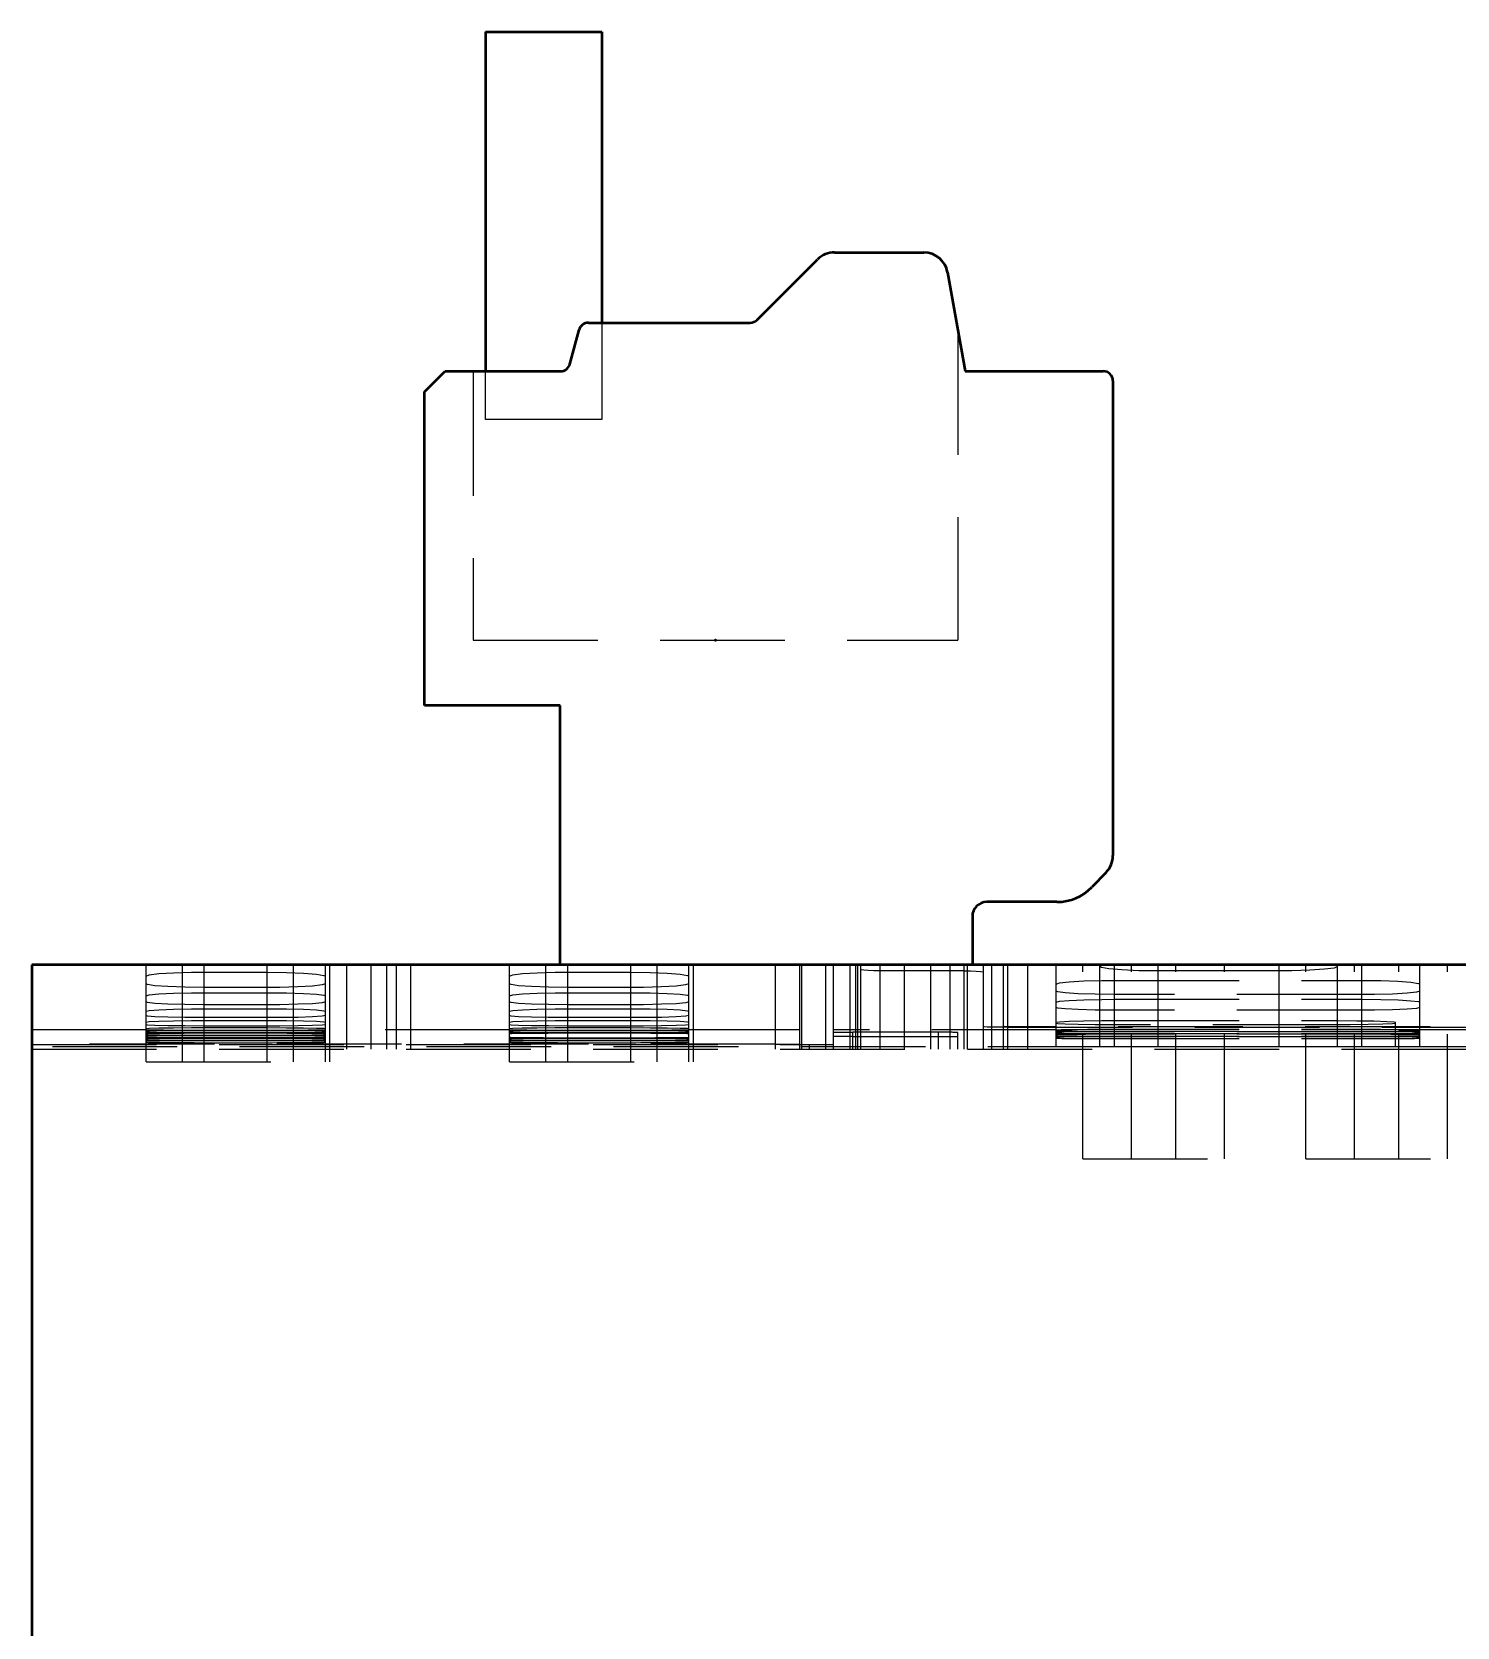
# Model space of a CAD drawing. Extents: x -891 to 6596, y -1 to 298.
# Drawn here: x -298.42 to -292.71, y 98.39 to 104.79 of the extents above; entities that cross this region are included whole.
import ezdxf

# ---------------------------------------------------------------- set-up
doc = ezdxf.new("R2010")
doc.units = 0
doc.header["$MEASUREMENT"] = 0
doc.linetypes.add('DASHED', pattern=[0.75, 0.5, -0.25])
for name, color, linetype, lineweight in [('2d ConnectionPoints', 7, 'Continuous', 50), ('AM_0', 7, 'Continuous', 50), ('AM_9', 6, 'DASHED', 25)]:
    doc.layers.add(name, color=color, linetype=linetype, lineweight=lineweight)

msp = doc.modelspace()

# ---------------------------------------------------------------- linework, layer by layer
at = {"layer": '2d ConnectionPoints'}
msp.add_point((-295.6836, 102.3481), dxfattribs=at)
msp.add_point((-295.6836, 102.3481), dxfattribs=at)
msp.add_point((-295.6836, 102.3481), dxfattribs=at)
msp.add_point((-295.6836, 102.3481), dxfattribs=at)
msp.add_point((-295.6836, 102.3481), dxfattribs=at)
msp.add_point((-295.6836, 102.3481), dxfattribs=at)
msp.add_point((-295.6836, 102.3481), dxfattribs=at)
msp.add_point((-295.6836, 102.3481), dxfattribs=at)
at = {"layer": 'AM_0'}
for p, q in [((-296.6052, 104.7869), (-296.1388, 104.7869)), ((-296.6052, 104.7869), (-296.6052, 103.4266)), ((-296.1388, 104.7869), (-296.1388, 103.6209)), ((-295.5167, 103.6323), (-295.2747, 103.8743)), ((-295.206, 103.9027), (-294.8483, 103.9027)), ((-294.7526, 103.8224), (-294.6828, 103.4266)), ((-296.1924, 103.6209), (-295.5442, 103.6209)), ((-296.2666, 103.4554), (-296.23, 103.5921)), ((-296.8496, 103.3442), (-296.7672, 103.4266)), ((-296.7672, 103.4266), (-296.3042, 103.4266)), ((-294.6828, 103.4266), (-294.1289, 103.4266)), ((-294.0901, 103.3877), (-294.0901, 101.4847)), ((-296.8496, 102.0857), (-296.8496, 103.3442)), ((-296.3054, 102.0857), (-296.8496, 102.0857)), ((-296.3054, 101.0461), (-296.3054, 102.0857)), ((-294.1174, 101.4171), (-294.1746, 101.3579)), ((-294.6536, 101.2404), (-294.6536, 101.0461)), ((-294.3143, 101.2987), (-294.5953, 101.2987)), ((-298.4236, 101.0461), (-298.4236, 65.1728)), ((-288.7071, 101.0461), (-298.4236, 101.0461))]:
    msp.add_line(p, q, dxfattribs=at)
for centre, radius, start, end in [((-295.206, 103.8055), 0.0972, 90, 134.99884), ((-294.8483, 103.8055), 0.0972, 10, 90), ((-296.1924, 103.5821), 0.0389, 90, 164.99088), ((-295.5442, 103.6598), 0.0389, 270, 314.99884), ((-296.3042, 103.4655), 0.0389, 270, 344.99088), ((-294.1289, 103.3877), 0.0389, 0, 90), ((-294.1872, 101.4847), 0.0972, 315.95691, 0), ((-294.3143, 101.493), 0.1943, 270, 315.95691), ((-294.5953, 101.2404), 0.0583, 90, 180)]:
    msp.add_arc(centre, radius, start, end, dxfattribs=at)
at = {"layer": 'AM_9'}
for p, q in [((-296.1388, 103.6209), (-296.1388, 103.2323)), ((-294.7119, 103.5919), (-294.7119, 102.3481)), ((-296.6552, 103.4266), (-296.6552, 102.3481)), ((-296.6052, 103.2323), (-296.6052, 103.4266)), ((-296.1388, 103.2323), (-296.6052, 103.2323)), ((-296.6552, 102.3481), (-294.7119, 102.3481)), ((-297.9662, 100.6574), (-297.9662, 101.0461)), ((-297.8204, 100.6574), (-297.8204, 101.0461)), ((-297.733, 100.6574), (-297.733, 101.0461)), ((-297.4803, 101.0435), (-297.733, 101.0435)), ((-297.733, 101.0175), (-297.4803, 101.0175)), ((-297.4803, 100.6574), (-297.4803, 101.0461)), ((-297.3752, 100.6574), (-297.3752, 101.0461)), ((-297.2472, 100.6574), (-297.2472, 101.0461)), ((-297.2295, 100.6574), (-297.2295, 101.0461)), ((-297.1605, 100.7091), (-297.1605, 101.0461)), ((-297.0633, 100.7091), (-297.0633, 101.0461)), ((-297.0011, 100.7091), (-297.0011, 101.0461)), ((-296.9623, 100.7091), (-296.9623, 101.0461)), ((-296.904, 100.7091), (-296.904, 101.0461)), ((-296.5087, 100.6574), (-296.5087, 101.0461)), ((-296.3629, 100.6574), (-296.3629, 101.0461)), ((-296.2755, 100.6574), (-296.2755, 101.0461)), ((-296.0229, 101.0435), (-296.2755, 101.0435)), ((-296.2755, 101.0175), (-296.0229, 101.0175)), ((-296.0229, 100.6574), (-296.0229, 101.0461)), ((-295.9177, 100.6574), (-295.9177, 101.0461)), ((-295.7897, 100.6574), (-295.7897, 101.0461)), ((-295.772, 100.6574), (-295.772, 101.0461)), ((-295.4422, 100.7091), (-295.4422, 101.0461)), ((-295.345, 100.7091), (-295.345, 101.0461)), ((-295.3377, 100.7091), (-295.3377, 101.0461)), ((-295.2405, 100.7091), (-295.2405, 101.0461)), ((-295.2098, 100.7091), (-295.2098, 101.0461)), ((-295.1433, 100.7091), (-295.1433, 101.0461)), ((-295.12, 100.7091), (-295.12, 101.0461)), ((-295.1126, 100.7091), (-295.1126, 101.0461)), ((-295.1006, 100.7091), (-295.1006, 101.0461)), ((-295.0229, 100.7091), (-295.0229, 101.0461)), ((-294.6863, 101.0227), (-295.0229, 101.0227)), ((-294.9257, 100.7091), (-294.9257, 101.0461)), ((-294.8204, 100.7091), (-294.8204, 101.0461)), ((-294.7426, 100.7091), (-294.7426, 101.0461)), ((-294.6863, 100.7091), (-294.6863, 101.0461)), ((-294.6731, 100.7091), (-294.6731, 101.0461)), ((-294.6085, 100.7091), (-294.6085, 101.0461)), ((-294.5759, 100.7091), (-294.5759, 101.0461)), ((-294.5289, 100.7091), (-294.5289, 101.0461)), ((-294.5114, 100.7091), (-294.5114, 101.0461)), ((-294.4317, 100.7091), (-294.4317, 101.0461)), ((-294.317, 100.7188), (-294.317, 101.0461)), ((-294.2104, 100.2687), (-294.2104, 101.0461)), ((-294.1421, 100.7188), (-294.1421, 101.0461)), ((-294.0838, 100.7188), (-294.0838, 101.0461)), ((-294.0838, 100.9841), (-293.0928, 100.9841)), ((-294.016, 100.2687), (-294.016, 101.0461)), ((-293.909, 100.7188), (-293.909, 101.0461)), ((-293.4231, 101.0222), (-293.909, 101.0222)), ((-293.8374, 100.2687), (-293.8374, 101.0461)), ((-293.6431, 100.2687), (-293.6431, 101.0461)), ((-293.4231, 100.7188), (-293.4231, 101.0461)), ((-293.3164, 100.2687), (-293.3164, 101.0461)), ((-293.1899, 100.7188), (-293.1899, 101.0461)), ((-293.1221, 100.2687), (-293.1221, 101.0461)), ((-293.0928, 100.7188), (-293.0928, 101.0461)), ((-292.9435, 100.2687), (-292.9435, 101.0461)), ((-292.8596, 100.7188), (-292.8596, 101.0461)), ((-292.7492, 100.2687), (-292.7492, 101.0461)), ((-297.4803, 100.9561), (-297.733, 100.9561)), ((-297.733, 100.935), (-297.4803, 100.935)), ((-296.0229, 100.9561), (-296.2755, 100.9561)), ((-296.2755, 100.935), (-296.0229, 100.935)), ((-293.0928, 100.9276), (-294.0838, 100.9276)), ((-297.4803, 100.8866), (-297.733, 100.8866)), ((-297.733, 100.8705), (-297.4803, 100.8705)), ((-296.0229, 100.8866), (-296.2755, 100.8866)), ((-296.2755, 100.8705), (-296.0229, 100.8705)), ((-294.0838, 100.9085), (-293.0928, 100.9085)), ((-293.0928, 100.8649), (-294.0838, 100.8649)), ((-297.4803, 100.8349), (-297.733, 100.8349)), ((-297.733, 100.8238), (-297.4803, 100.8238)), ((-297.4803, 100.8011), (-297.733, 100.8011)), ((-297.733, 100.7949), (-297.4803, 100.7949)), ((-296.0229, 100.8349), (-296.2755, 100.8349)), ((-296.2755, 100.8238), (-296.0229, 100.8238)), ((-296.0229, 100.8011), (-296.2755, 100.8011)), ((-296.2755, 100.7949), (-296.0229, 100.7949)), ((-294.5114, 100.7963), (-291.3279, 100.7963)), ((-291.3188, 100.7977), (-294.4317, 100.7977)), ((-294.0838, 100.823), (-293.1899, 100.823)), ((-293.1899, 100.8063), (-294.0838, 100.8063)), ((-292.9567, 100.7188), (-292.9567, 100.8164)), ((-297.9651, 100.7866), (-298.4236, 100.7866)), ((-297.733, 100.7849), (-297.4803, 100.7849)), ((-297.4803, 100.7821), (-297.733, 100.7821)), ((-297.733, 100.7748), (-297.4803, 100.7748)), ((-297.4803, 100.772), (-297.733, 100.772)), ((-297.733, 100.7647), (-297.4803, 100.7647)), ((-297.4803, 100.762), (-297.733, 100.762)), ((-297.733, 100.7547), (-297.4803, 100.7547)), ((-297.4803, 100.7519), (-297.733, 100.7519)), ((-297.733, 100.7446), (-297.4803, 100.7446)), ((-297.4803, 100.7418), (-297.733, 100.7418)), ((-297.733, 100.7345), (-297.4803, 100.7345)), ((-296.5076, 100.7866), (-297.2482, 100.7866)), ((-296.2755, 100.7849), (-296.0229, 100.7849)), ((-296.0229, 100.7821), (-296.2755, 100.7821)), ((-296.2755, 100.7748), (-296.0229, 100.7748)), ((-296.0229, 100.772), (-296.2755, 100.772)), ((-296.2755, 100.7545), (-296.0229, 100.7545)), ((-296.0229, 100.7519), (-296.2755, 100.7519)), ((-296.2755, 100.7446), (-296.0229, 100.7446)), ((-296.0229, 100.7418), (-296.2755, 100.7418)), ((-296.2755, 100.7345), (-296.0229, 100.7345)), ((-295.345, 100.7866), (-295.7908, 100.7866)), ((-294.3163, 100.7866), (-295.2098, 100.7866)), ((-294.7897, 100.7761), (-295.1321, 100.7761)), ((-295.1321, 100.7091), (-295.1321, 100.7761)), ((-295.1321, 100.7592), (-294.7897, 100.7592)), ((-294.7897, 100.7091), (-294.7897, 100.7761)), ((-294.7119, 100.7091), (-294.7119, 100.7755)), ((-294.3163, 100.7866), (-294.317, 100.7864)), ((-294.0838, 100.7885), (-293.0928, 100.7885)), ((-294.0838, 100.781), (-293.0928, 100.781)), ((-293.0928, 100.7782), (-294.0838, 100.7782)), ((-294.0838, 100.7709), (-293.0928, 100.7709)), ((-293.0928, 100.7681), (-294.0838, 100.7681)), ((-294.0838, 100.7609), (-293.0928, 100.7609)), ((-293.0928, 100.7581), (-294.0838, 100.7581)), ((-294.0838, 100.7508), (-293.0928, 100.7508)), ((-292.6454, 100.7866), (-292.8603, 100.7866)), ((-292.8596, 100.7864), (-292.8603, 100.7866)), ((-295.4422, 100.7279), (-298.4236, 100.7279)), ((-298.4236, 100.727), (-295.307, 100.727)), ((-291.8415, 100.7176), (-298.4236, 100.7176)), ((-298.4236, 100.7091), (-289.0958, 100.7091)), ((-295.307, 100.7091), (-295.307, 100.727)), ((-294.317, 100.7188), (-292.8596, 100.7188)), ((-297.9662, 100.6574), (-297.2295, 100.6574)), ((-296.5087, 100.6574), (-295.772, 100.6574)), ((-294.2104, 100.2687), (-293.6431, 100.2687)), ((-293.3164, 100.2687), (-292.7492, 100.2687))]:
    msp.add_line(p, q, dxfattribs=at)
for points in [[(-297.9662, 101.0009), (-297.953, 101.0063), (-297.9149, 101.0112), (-297.8561, 101.0149), (-297.7836, 101.0171), (-297.733, 101.0175)], [(-297.4803, 101.0175), (-297.4033, 101.0165), (-297.335, 101.0138), (-297.2829, 101.0096), (-297.253, 101.0045), (-297.2472, 101.0009)], [(-296.5087, 101.0009), (-296.4955, 101.0063), (-296.4574, 101.0112), (-296.3987, 101.0149), (-296.3261, 101.0171), (-296.2755, 101.0175)], [(-296.0229, 101.0175), (-295.9458, 101.0165), (-295.8775, 101.0138), (-295.8254, 101.0096), (-295.7955, 101.0045), (-295.7897, 101.0009)], [(-295.0229, 101.0227), (-295.0485, 101.023), (-295.0713, 101.0239), (-295.0887, 101.0253), (-295.0986, 101.0271), (-295.1006, 101.0284)], [(-294.6863, 101.0227), (-294.6606, 101.0224), (-294.6378, 101.0214), (-294.6205, 101.02), (-294.6105, 101.0183), (-294.6085, 101.017)], [(-294.317, 100.9688), (-294.3039, 100.9738), (-294.2658, 100.9783), (-294.2071, 100.9818), (-294.1346, 100.9838), (-294.0838, 100.9841)], [(-293.909, 101.0222), (-293.986, 101.0232), (-294.0543, 101.026), (-294.1064, 101.0303), (-294.1363, 101.0357), (-294.1421, 101.0396)], [(-293.1899, 101.0396), (-293.2031, 101.0338), (-293.2413, 101.0287), (-293.3, 101.0248), (-293.3725, 101.0226), (-293.4231, 101.0222)], [(-293.0928, 100.9841), (-293.0157, 100.9833), (-292.9473, 100.9807), (-292.8953, 100.9769), (-292.8654, 100.9722), (-292.8596, 100.9688)], [(-297.733, 100.9561), (-297.8101, 100.9569), (-297.8784, 100.9593), (-297.9305, 100.9629), (-297.9604, 100.9675), (-297.9662, 100.9709)], [(-297.9662, 100.9218), (-297.953, 100.9261), (-297.9149, 100.93), (-297.8563, 100.933), (-297.7838, 100.9347), (-297.733, 100.935)], [(-297.2472, 100.9709), (-297.2603, 100.9659), (-297.2984, 100.9615), (-297.3571, 100.9583), (-297.4296, 100.9564), (-297.4803, 100.9561)], [(-297.4803, 100.935), (-297.4033, 100.9343), (-297.3349, 100.9321), (-297.2828, 100.9287), (-297.2529, 100.9247), (-297.2472, 100.9218)], [(-296.2755, 100.9561), (-296.3526, 100.9569), (-296.421, 100.9593), (-296.473, 100.9629), (-296.5029, 100.9675), (-296.5087, 100.9709)], [(-296.5087, 100.9218), (-296.4955, 100.9261), (-296.4575, 100.93), (-296.3988, 100.933), (-296.3263, 100.9347), (-296.2755, 100.935)], [(-295.7897, 100.9709), (-295.8029, 100.9659), (-295.841, 100.9615), (-295.8996, 100.9583), (-295.9721, 100.9564), (-296.0229, 100.9561)], [(-296.0229, 100.935), (-295.9458, 100.9343), (-295.8774, 100.9321), (-295.8253, 100.9287), (-295.7954, 100.9247), (-295.7897, 100.9218)], [(-294.0838, 100.9276), (-294.1609, 100.9284), (-294.2293, 100.9305), (-294.2814, 100.9339), (-294.3113, 100.9381), (-294.317, 100.9412)], [(-292.8596, 100.9412), (-292.8727, 100.9366), (-292.9108, 100.9326), (-292.9695, 100.9296), (-293.0419, 100.928), (-293.0928, 100.9276)], [(-297.733, 100.8866), (-297.8101, 100.8872), (-297.8785, 100.889), (-297.9306, 100.8919), (-297.9604, 100.8955), (-297.9662, 100.8981)], [(-297.9662, 100.8605), (-297.953, 100.8638), (-297.915, 100.8667), (-297.8564, 100.8689), (-297.784, 100.8702), (-297.733, 100.8705)], [(-297.2472, 100.8981), (-297.2603, 100.8942), (-297.2984, 100.8908), (-297.3569, 100.8883), (-297.4294, 100.8868), (-297.4803, 100.8866)], [(-297.4803, 100.8705), (-297.4032, 100.8699), (-297.3348, 100.8683), (-297.2827, 100.8657), (-297.2529, 100.8627), (-297.2472, 100.8605)], [(-296.2755, 100.8866), (-296.3526, 100.8872), (-296.421, 100.889), (-296.4731, 100.8919), (-296.5029, 100.8955), (-296.5087, 100.8981)], [(-296.5087, 100.8605), (-296.4955, 100.8638), (-296.4575, 100.8667), (-296.399, 100.8689), (-296.3265, 100.8702), (-296.2755, 100.8705)], [(-295.7897, 100.8981), (-295.8028, 100.8942), (-295.8409, 100.8908), (-295.8995, 100.8883), (-295.9719, 100.8868), (-296.0229, 100.8866)], [(-296.0229, 100.8705), (-295.9457, 100.8699), (-295.8773, 100.8683), (-295.8252, 100.8657), (-295.7954, 100.8627), (-295.7897, 100.8605)], [(-294.317, 100.8965), (-294.3039, 100.9004), (-294.2658, 100.9039), (-294.2072, 100.9066), (-294.1347, 100.9082), (-294.0838, 100.9085)], [(-294.0838, 100.8649), (-294.161, 100.8655), (-294.2294, 100.8671), (-294.2815, 100.8696), (-294.3113, 100.8728), (-294.317, 100.8751)], [(-293.0928, 100.9085), (-293.0157, 100.9078), (-292.9472, 100.9058), (-292.8952, 100.9028), (-292.8653, 100.8991), (-292.8596, 100.8965)], [(-292.8596, 100.8751), (-292.8727, 100.8717), (-292.9108, 100.8687), (-292.9693, 100.8664), (-293.0418, 100.8652), (-293.0928, 100.8649)], [(-297.733, 100.8349), (-297.8101, 100.8354), (-297.8786, 100.8367), (-297.9306, 100.8387), (-297.9605, 100.8413), (-297.9662, 100.8431)], [(-297.9662, 100.8171), (-297.953, 100.8193), (-297.915, 100.8212), (-297.8565, 100.8227), (-297.7841, 100.8236), (-297.733, 100.8238)], [(-297.733, 100.8011), (-297.8102, 100.8014), (-297.8786, 100.8022), (-297.9307, 100.8034), (-297.9605, 100.8049), (-297.9662, 100.806)], [(-297.9662, 100.7915), (-297.953, 100.7926), (-297.9151, 100.7936), (-297.8566, 100.7944), (-297.7841, 100.7948), (-297.733, 100.7949)], [(-297.2472, 100.8431), (-297.2603, 100.8403), (-297.2983, 100.8379), (-297.3568, 100.8361), (-297.4293, 100.8351), (-297.4803, 100.8349)], [(-297.4803, 100.8238), (-297.4032, 100.8234), (-297.3347, 100.8223), (-297.2827, 100.8206), (-297.2529, 100.8185), (-297.2472, 100.8171)], [(-297.2472, 100.806), (-297.2603, 100.8043), (-297.2983, 100.8029), (-297.3568, 100.8018), (-297.4292, 100.8012), (-297.4803, 100.8011)], [(-297.4803, 100.7949), (-297.4032, 100.7947), (-297.3347, 100.7941), (-297.2826, 100.7933), (-297.2528, 100.7922), (-297.2472, 100.7915)], [(-296.2755, 100.8349), (-296.3527, 100.8354), (-296.4211, 100.8367), (-296.4732, 100.8387), (-296.503, 100.8413), (-296.5087, 100.8431)], [(-296.5087, 100.8171), (-296.4955, 100.8193), (-296.4576, 100.8212), (-296.399, 100.8227), (-296.3266, 100.8236), (-296.2755, 100.8238)], [(-296.2755, 100.8011), (-296.3527, 100.8014), (-296.4212, 100.8022), (-296.4732, 100.8034), (-296.503, 100.8049), (-296.5087, 100.806)], [(-296.5087, 100.7915), (-296.4955, 100.7926), (-296.4576, 100.7936), (-296.3991, 100.7944), (-296.3267, 100.7948), (-296.2755, 100.7949)], [(-295.7897, 100.8431), (-295.8028, 100.8403), (-295.8408, 100.8379), (-295.8994, 100.8361), (-295.9718, 100.8351), (-296.0229, 100.8349)], [(-296.0229, 100.8238), (-295.9457, 100.8234), (-295.8772, 100.8223), (-295.8252, 100.8206), (-295.7954, 100.8185), (-295.7897, 100.8171)], [(-295.7897, 100.806), (-295.8028, 100.8043), (-295.8408, 100.8029), (-295.8993, 100.8018), (-295.9717, 100.8012), (-296.0229, 100.8011)], [(-296.0229, 100.7949), (-295.9457, 100.7947), (-295.8772, 100.7941), (-295.8251, 100.7933), (-295.7954, 100.7922), (-295.7897, 100.7915)], [(-294.5114, 100.7963), (-294.5435, 100.7964), (-294.5721, 100.7967), (-294.5938, 100.7971), (-294.6062, 100.7976), (-294.6085, 100.798)], [(-294.4317, 100.7977), (-294.4639, 100.7978), (-294.4924, 100.7981), (-294.5141, 100.7985), (-294.5265, 100.7991), (-294.5289, 100.7995)], [(-294.317, 100.8164), (-294.3039, 100.8185), (-294.2659, 100.8204), (-294.2074, 100.822), (-294.1349, 100.8228), (-294.0838, 100.823)], [(-294.0838, 100.8063), (-294.161, 100.8066), (-294.2295, 100.8075), (-294.2816, 100.8088), (-294.3113, 100.8106), (-294.317, 100.8118)], [(-293.1899, 100.823), (-293.1128, 100.8226), (-293.0443, 100.8215), (-292.9922, 100.8198), (-292.9624, 100.8178), (-292.9567, 100.8164)], [(-292.9567, 100.8118), (-292.9699, 100.8099), (-293.0079, 100.8083), (-293.0664, 100.8071), (-293.1388, 100.8064), (-293.1899, 100.8063)], [(-297.733, 100.7821), (-297.7533, 100.7821), (-297.7735, 100.7821), (-297.7933, 100.782), (-297.8127, 100.782), (-297.8315, 100.7819), (-297.8496, 100.7818), (-297.8667, 100.7818), (-297.8829, 100.7817), (-297.8979, 100.7815), (-297.9116, 100.7814), (-297.924, 100.7813), (-297.9349, 100.7812), (-297.9443, 100.781), (-297.9521, 100.7809), (-297.9582, 100.7807), (-297.9626, 100.7806), (-297.9653, 100.7804), (-297.9662, 100.7802)], [(-297.9662, 100.7767), (-297.9653, 100.7765), (-297.9626, 100.7763), (-297.9582, 100.7762), (-297.9521, 100.776), (-297.9443, 100.7759), (-297.9349, 100.7757), (-297.924, 100.7756), (-297.9116, 100.7755), (-297.8979, 100.7754), (-297.8829, 100.7752), (-297.8667, 100.7751), (-297.8496, 100.7751), (-297.8315, 100.775), (-297.8127, 100.7749), (-297.7933, 100.7749), (-297.7735, 100.7748), (-297.7533, 100.7748), (-297.733, 100.7748)], [(-297.733, 100.772), (-297.7533, 100.772), (-297.7735, 100.772), (-297.7933, 100.772), (-297.8127, 100.7719), (-297.8315, 100.7718), (-297.8496, 100.7718), (-297.8667, 100.7717), (-297.8829, 100.7716), (-297.8979, 100.7715), (-297.9116, 100.7714), (-297.924, 100.7712), (-297.9349, 100.7711), (-297.9443, 100.771), (-297.9521, 100.7708), (-297.9582, 100.7706), (-297.9626, 100.7705), (-297.9653, 100.7703), (-297.9662, 100.7702)], [(-297.9662, 100.7666), (-297.9653, 100.7664), (-297.9626, 100.7663), (-297.9582, 100.7661), (-297.9521, 100.766), (-297.9443, 100.7658), (-297.9349, 100.7657), (-297.924, 100.7655), (-297.9116, 100.7654), (-297.8979, 100.7653), (-297.8829, 100.7652), (-297.8667, 100.7651), (-297.8496, 100.765), (-297.8315, 100.7649), (-297.8127, 100.7649), (-297.7933, 100.7648), (-297.7735, 100.7648), (-297.7533, 100.7647), (-297.733, 100.7647)], [(-297.733, 100.762), (-297.7533, 100.7619), (-297.7735, 100.7619), (-297.7933, 100.7619), (-297.8127, 100.7618), (-297.8315, 100.7618), (-297.8496, 100.7617), (-297.8667, 100.7616), (-297.8829, 100.7615), (-297.8979, 100.7614), (-297.9116, 100.7613), (-297.924, 100.7612), (-297.9349, 100.761), (-297.9443, 100.7609), (-297.9521, 100.7607), (-297.9582, 100.7606), (-297.9626, 100.7604), (-297.9653, 100.7603), (-297.9662, 100.7601)], [(-297.9662, 100.7565), (-297.9653, 100.7564), (-297.9626, 100.7562), (-297.9582, 100.7561), (-297.9521, 100.7559), (-297.9443, 100.7557), (-297.9349, 100.7556), (-297.924, 100.7555), (-297.9116, 100.7553), (-297.8979, 100.7552), (-297.8829, 100.7551), (-297.8667, 100.755), (-297.8496, 100.7549), (-297.8315, 100.7548), (-297.8127, 100.7548), (-297.7933, 100.7547), (-297.7735, 100.7547), (-297.7533, 100.7547), (-297.733, 100.7547)], [(-297.733, 100.7519), (-297.7533, 100.7519), (-297.7735, 100.7519), (-297.7933, 100.7518), (-297.8127, 100.7518), (-297.8315, 100.7517), (-297.8496, 100.7516), (-297.8667, 100.7515), (-297.8829, 100.7514), (-297.8979, 100.7513), (-297.9116, 100.7512), (-297.924, 100.7511), (-297.9349, 100.751), (-297.9443, 100.7508), (-297.9521, 100.7507), (-297.9582, 100.7505), (-297.9626, 100.7503), (-297.9653, 100.7502), (-297.9662, 100.75)], [(-297.9662, 100.7465), (-297.9653, 100.7463), (-297.9626, 100.7461), (-297.9582, 100.746), (-297.9521, 100.7458), (-297.9443, 100.7457), (-297.9349, 100.7455), (-297.924, 100.7454), (-297.9116, 100.7453), (-297.8979, 100.7451), (-297.8829, 100.745), (-297.8667, 100.7449), (-297.8496, 100.7449), (-297.8315, 100.7448), (-297.8127, 100.7447), (-297.7933, 100.7447), (-297.7735, 100.7446), (-297.7533, 100.7446), (-297.733, 100.7446)], [(-297.733, 100.7418), (-297.7533, 100.7418), (-297.7735, 100.7418), (-297.7933, 100.7418), (-297.8127, 100.7417), (-297.8315, 100.7416), (-297.8496, 100.7416), (-297.8667, 100.7415), (-297.8829, 100.7414), (-297.8979, 100.7413), (-297.9116, 100.7411), (-297.924, 100.741), (-297.9349, 100.7409), (-297.9443, 100.7407), (-297.9521, 100.7406), (-297.9582, 100.7404), (-297.9626, 100.7403), (-297.9653, 100.7401), (-297.9662, 100.74)], [(-297.9662, 100.7364), (-297.9653, 100.7362), (-297.9626, 100.7361), (-297.9582, 100.7359), (-297.9521, 100.7358), (-297.9443, 100.7356), (-297.9349, 100.7355), (-297.924, 100.7353), (-297.9116, 100.7352), (-297.8979, 100.7351), (-297.8829, 100.735), (-297.8667, 100.7349), (-297.8496, 100.7348), (-297.8315, 100.7347), (-297.8127, 100.7346), (-297.7933, 100.7346), (-297.7735, 100.7346), (-297.7533, 100.7345), (-297.733, 100.7345)], [(-297.9651, 100.7866), (-297.9623, 100.7864), (-297.9577, 100.7862), (-297.9514, 100.7861), (-297.9434, 100.7859), (-297.9339, 100.7858), (-297.9228, 100.7857), (-297.9103, 100.7855), (-297.8964, 100.7854), (-297.8813, 100.7853), (-297.865, 100.7852), (-297.8477, 100.7851), (-297.8296, 100.785), (-297.8108, 100.785), (-297.7913, 100.7849), (-297.7714, 100.7849), (-297.7512, 100.7849), (-297.733, 100.7849)], [(-297.4803, 100.7849), (-297.46, 100.7849), (-297.4399, 100.7849), (-297.42, 100.7849), (-297.4006, 100.785), (-297.3818, 100.7851), (-297.3637, 100.7851), (-297.3466, 100.7852), (-297.3305, 100.7853), (-297.3155, 100.7854), (-297.3017, 100.7855), (-297.2893, 100.7857), (-297.2784, 100.7858), (-297.269, 100.786), (-297.2612, 100.7861), (-297.2551, 100.7863), (-297.2507, 100.7864), (-297.2482, 100.7866)], [(-297.2472, 100.7802), (-297.248, 100.7804), (-297.2507, 100.7806), (-297.2551, 100.7807), (-297.2612, 100.7809), (-297.269, 100.781), (-297.2784, 100.7812), (-297.2893, 100.7813), (-297.3017, 100.7814), (-297.3155, 100.7815), (-297.3305, 100.7817), (-297.3466, 100.7818), (-297.3637, 100.7818), (-297.3818, 100.7819), (-297.4006, 100.782), (-297.42, 100.782), (-297.4399, 100.7821), (-297.46, 100.7821), (-297.4803, 100.7821)], [(-297.4803, 100.7748), (-297.46, 100.7748), (-297.4399, 100.7748), (-297.42, 100.7749), (-297.4006, 100.7749), (-297.3818, 100.775), (-297.3637, 100.7751), (-297.3466, 100.7751), (-297.3305, 100.7752), (-297.3155, 100.7754), (-297.3017, 100.7755), (-297.2893, 100.7756), (-297.2784, 100.7757), (-297.269, 100.7759), (-297.2612, 100.776), (-297.2551, 100.7762), (-297.2507, 100.7763), (-297.248, 100.7765), (-297.2472, 100.7767)], [(-297.2472, 100.7702), (-297.248, 100.7703), (-297.2507, 100.7705), (-297.2551, 100.7706), (-297.2612, 100.7708), (-297.269, 100.771), (-297.2784, 100.7711), (-297.2893, 100.7712), (-297.3017, 100.7714), (-297.3155, 100.7715), (-297.3305, 100.7716), (-297.3466, 100.7717), (-297.3637, 100.7718), (-297.3818, 100.7718), (-297.4006, 100.7719), (-297.42, 100.772), (-297.4399, 100.772), (-297.46, 100.772), (-297.4803, 100.772)], [(-297.4803, 100.7647), (-297.46, 100.7647), (-297.4399, 100.7648), (-297.42, 100.7648), (-297.4006, 100.7649), (-297.3818, 100.7649), (-297.3637, 100.765), (-297.3466, 100.7651), (-297.3305, 100.7652), (-297.3155, 100.7653), (-297.3017, 100.7654), (-297.2893, 100.7655), (-297.2784, 100.7657), (-297.269, 100.7658), (-297.2612, 100.766), (-297.2551, 100.7661), (-297.2507, 100.7663), (-297.248, 100.7664), (-297.2472, 100.7666)], [(-297.2472, 100.7601), (-297.248, 100.7603), (-297.2507, 100.7604), (-297.2551, 100.7606), (-297.2612, 100.7607), (-297.269, 100.7609), (-297.2784, 100.761), (-297.2893, 100.7612), (-297.3017, 100.7613), (-297.3155, 100.7614), (-297.3305, 100.7615), (-297.3466, 100.7616), (-297.3637, 100.7617), (-297.3818, 100.7618), (-297.4006, 100.7618), (-297.42, 100.7619), (-297.4399, 100.7619), (-297.46, 100.7619), (-297.4803, 100.762)], [(-297.4803, 100.7547), (-297.46, 100.7547), (-297.4399, 100.7547), (-297.42, 100.7547), (-297.4006, 100.7548), (-297.3818, 100.7548), (-297.3637, 100.7549), (-297.3466, 100.755), (-297.3305, 100.7551), (-297.3155, 100.7552), (-297.3017, 100.7553), (-297.2893, 100.7555), (-297.2784, 100.7556), (-297.269, 100.7557), (-297.2612, 100.7559), (-297.2551, 100.7561), (-297.2507, 100.7562), (-297.248, 100.7564), (-297.2472, 100.7565)], [(-297.2472, 100.75), (-297.248, 100.7502), (-297.2507, 100.7503), (-297.2551, 100.7505), (-297.2612, 100.7507), (-297.269, 100.7508), (-297.2784, 100.751), (-297.2893, 100.7511), (-297.3017, 100.7512), (-297.3155, 100.7513), (-297.3305, 100.7514), (-297.3466, 100.7515), (-297.3637, 100.7516), (-297.3818, 100.7517), (-297.4006, 100.7518), (-297.42, 100.7518), (-297.4399, 100.7519), (-297.46, 100.7519), (-297.4803, 100.7519)], [(-297.4803, 100.7446), (-297.46, 100.7446), (-297.4399, 100.7446), (-297.42, 100.7447), (-297.4006, 100.7447), (-297.3818, 100.7448), (-297.3637, 100.7449), (-297.3466, 100.7449), (-297.3305, 100.745), (-297.3155, 100.7451), (-297.3017, 100.7453), (-297.2893, 100.7454), (-297.2784, 100.7455), (-297.269, 100.7457), (-297.2612, 100.7458), (-297.2551, 100.746), (-297.2507, 100.7461), (-297.248, 100.7463), (-297.2472, 100.7465)], [(-297.2472, 100.74), (-297.248, 100.7401), (-297.2507, 100.7403), (-297.2551, 100.7404), (-297.2612, 100.7406), (-297.269, 100.7407), (-297.2784, 100.7409), (-297.2893, 100.741), (-297.3017, 100.7411), (-297.3155, 100.7413), (-297.3305, 100.7414), (-297.3466, 100.7415), (-297.3637, 100.7416), (-297.3818, 100.7416), (-297.4006, 100.7417), (-297.42, 100.7418), (-297.4399, 100.7418), (-297.46, 100.7418), (-297.4803, 100.7418)], [(-297.4803, 100.7345), (-297.46, 100.7345), (-297.4399, 100.7346), (-297.42, 100.7346), (-297.4006, 100.7346), (-297.3818, 100.7347), (-297.3637, 100.7348), (-297.3466, 100.7349), (-297.3305, 100.735), (-297.3155, 100.7351), (-297.3017, 100.7352), (-297.2893, 100.7353), (-297.2784, 100.7355), (-297.269, 100.7356), (-297.2612, 100.7358), (-297.2551, 100.7359), (-297.2507, 100.7361), (-297.248, 100.7362), (-297.2472, 100.7364)], [(-296.2755, 100.7821), (-296.2958, 100.7821), (-296.316, 100.7821), (-296.3359, 100.782), (-296.3553, 100.782), (-296.3741, 100.7819), (-296.3921, 100.7818), (-296.4093, 100.7818), (-296.4254, 100.7817), (-296.4404, 100.7815), (-296.4541, 100.7814), (-296.4665, 100.7813), (-296.4775, 100.7812), (-296.4868, 100.781), (-296.4946, 100.7809), (-296.5008, 100.7807), (-296.5052, 100.7806), (-296.5078, 100.7804), (-296.5087, 100.7802)], [(-296.5087, 100.7767), (-296.5078, 100.7765), (-296.5052, 100.7763), (-296.5008, 100.7762), (-296.4946, 100.776), (-296.4868, 100.7759), (-296.4775, 100.7757), (-296.4665, 100.7756), (-296.4541, 100.7755), (-296.4404, 100.7754), (-296.4254, 100.7752), (-296.4093, 100.7751), (-296.3921, 100.7751), (-296.3741, 100.775), (-296.3553, 100.7749), (-296.3359, 100.7749), (-296.316, 100.7748), (-296.2958, 100.7748), (-296.2755, 100.7748)], [(-296.2755, 100.772), (-296.2958, 100.772), (-296.316, 100.772), (-296.3359, 100.772), (-296.3553, 100.7719), (-296.3741, 100.7718), (-296.3921, 100.7718), (-296.4093, 100.7717), (-296.4254, 100.7716), (-296.4404, 100.7715), (-296.4541, 100.7714), (-296.4665, 100.7712), (-296.4775, 100.7711), (-296.4868, 100.771), (-296.4946, 100.7708), (-296.5008, 100.7706), (-296.5052, 100.7705), (-296.5078, 100.7703), (-296.5087, 100.7702)], [(-296.5087, 100.7564), (-296.5078, 100.7562), (-296.5052, 100.7561), (-296.5008, 100.7559), (-296.4946, 100.7558), (-296.4868, 100.7556), (-296.4775, 100.7555), (-296.4665, 100.7553), (-296.4541, 100.7552), (-296.4404, 100.7551), (-296.4254, 100.755), (-296.4093, 100.7549), (-296.3921, 100.7548), (-296.3741, 100.7547), (-296.3553, 100.7546), (-296.3359, 100.7546), (-296.316, 100.7546), (-296.2958, 100.7545), (-296.2755, 100.7545)], [(-296.2755, 100.7519), (-296.2958, 100.7519), (-296.316, 100.7519), (-296.3359, 100.7518), (-296.3553, 100.7518), (-296.3741, 100.7517), (-296.3921, 100.7516), (-296.4093, 100.7515), (-296.4254, 100.7514), (-296.4404, 100.7513), (-296.4541, 100.7512), (-296.4665, 100.7511), (-296.4775, 100.751), (-296.4868, 100.7508), (-296.4946, 100.7507), (-296.5008, 100.7505), (-296.5052, 100.7503), (-296.5078, 100.7502), (-296.5087, 100.75)], [(-296.5087, 100.7465), (-296.5078, 100.7463), (-296.5052, 100.7461), (-296.5008, 100.746), (-296.4946, 100.7458), (-296.4868, 100.7457), (-296.4775, 100.7455), (-296.4665, 100.7454), (-296.4541, 100.7453), (-296.4404, 100.7451), (-296.4254, 100.745), (-296.4093, 100.7449), (-296.3921, 100.7449), (-296.3741, 100.7448), (-296.3553, 100.7447), (-296.3359, 100.7447), (-296.316, 100.7446), (-296.2958, 100.7446), (-296.2755, 100.7446)], [(-296.2755, 100.7418), (-296.2958, 100.7418), (-296.316, 100.7418), (-296.3359, 100.7418), (-296.3553, 100.7417), (-296.3741, 100.7416), (-296.3921, 100.7416), (-296.4093, 100.7415), (-296.4254, 100.7414), (-296.4404, 100.7413), (-296.4541, 100.7411), (-296.4665, 100.741), (-296.4775, 100.7409), (-296.4868, 100.7407), (-296.4946, 100.7406), (-296.5008, 100.7404), (-296.5052, 100.7403), (-296.5078, 100.7401), (-296.5087, 100.74)], [(-296.5087, 100.7364), (-296.5078, 100.7362), (-296.5052, 100.7361), (-296.5008, 100.7359), (-296.4946, 100.7358), (-296.4868, 100.7356), (-296.4775, 100.7355), (-296.4665, 100.7353), (-296.4541, 100.7352), (-296.4404, 100.7351), (-296.4254, 100.735), (-296.4093, 100.7349), (-296.3921, 100.7348), (-296.3741, 100.7347), (-296.3553, 100.7346), (-296.3359, 100.7346), (-296.316, 100.7346), (-296.2958, 100.7345), (-296.2755, 100.7345)], [(-296.5076, 100.7866), (-296.5048, 100.7864), (-296.5002, 100.7862), (-296.4939, 100.7861), (-296.486, 100.7859), (-296.4764, 100.7858), (-296.4653, 100.7857), (-296.4528, 100.7855), (-296.4389, 100.7854), (-296.4238, 100.7853), (-296.4075, 100.7852), (-296.3903, 100.7851), (-296.3721, 100.785), (-296.3533, 100.785), (-296.3338, 100.7849), (-296.3139, 100.7849), (-296.2937, 100.7849), (-296.2755, 100.7849)], [(-296.0229, 100.7849), (-296.0025, 100.7849), (-295.9824, 100.7849), (-295.9625, 100.7849), (-295.9431, 100.785), (-295.9243, 100.7851), (-295.9063, 100.7851), (-295.8891, 100.7852), (-295.873, 100.7853), (-295.858, 100.7854), (-295.8442, 100.7855), (-295.8318, 100.7857), (-295.8209, 100.7858), (-295.8115, 100.786), (-295.8037, 100.7861), (-295.7976, 100.7863), (-295.7932, 100.7864), (-295.7908, 100.7866)], [(-295.7897, 100.7802), (-295.7906, 100.7804), (-295.7932, 100.7806), (-295.7976, 100.7807), (-295.8037, 100.7809), (-295.8115, 100.781), (-295.8209, 100.7812), (-295.8318, 100.7813), (-295.8442, 100.7814), (-295.858, 100.7815), (-295.873, 100.7817), (-295.8891, 100.7818), (-295.9063, 100.7818), (-295.9243, 100.7819), (-295.9431, 100.782), (-295.9625, 100.782), (-295.9824, 100.7821), (-296.0025, 100.7821), (-296.0229, 100.7821)], [(-296.0229, 100.7748), (-296.0025, 100.7748), (-295.9824, 100.7748), (-295.9625, 100.7749), (-295.9431, 100.7749), (-295.9243, 100.775), (-295.9063, 100.7751), (-295.8891, 100.7751), (-295.873, 100.7752), (-295.858, 100.7754), (-295.8442, 100.7755), (-295.8318, 100.7756), (-295.8209, 100.7757), (-295.8115, 100.7759), (-295.8037, 100.776), (-295.7976, 100.7762), (-295.7932, 100.7763), (-295.7906, 100.7765), (-295.7897, 100.7767)], [(-295.7897, 100.7702), (-295.7906, 100.7703), (-295.7932, 100.7705), (-295.7976, 100.7706), (-295.8037, 100.7708), (-295.8115, 100.771), (-295.8209, 100.7711), (-295.8318, 100.7712), (-295.8442, 100.7714), (-295.858, 100.7715), (-295.873, 100.7716), (-295.8891, 100.7717), (-295.9063, 100.7718), (-295.9243, 100.7718), (-295.9431, 100.7719), (-295.9625, 100.772), (-295.9824, 100.772), (-296.0025, 100.772), (-296.0229, 100.772)], [(-296.0229, 100.7545), (-296.0025, 100.7545), (-295.9824, 100.7546), (-295.9625, 100.7546), (-295.9431, 100.7546), (-295.9243, 100.7547), (-295.9063, 100.7548), (-295.8891, 100.7549), (-295.873, 100.755), (-295.858, 100.7551), (-295.8442, 100.7552), (-295.8318, 100.7553), (-295.8209, 100.7555), (-295.8115, 100.7556), (-295.8037, 100.7558), (-295.7976, 100.7559), (-295.7932, 100.7561), (-295.7906, 100.7562), (-295.7897, 100.7564)], [(-295.7897, 100.75), (-295.7906, 100.7502), (-295.7932, 100.7503), (-295.7976, 100.7505), (-295.8037, 100.7507), (-295.8115, 100.7508), (-295.8209, 100.751), (-295.8318, 100.7511), (-295.8442, 100.7512), (-295.858, 100.7513), (-295.873, 100.7514), (-295.8891, 100.7515), (-295.9063, 100.7516), (-295.9243, 100.7517), (-295.9431, 100.7518), (-295.9625, 100.7518), (-295.9824, 100.7519), (-296.0025, 100.7519), (-296.0229, 100.7519)], [(-296.0229, 100.7446), (-296.0025, 100.7446), (-295.9824, 100.7446), (-295.9625, 100.7447), (-295.9431, 100.7447), (-295.9243, 100.7448), (-295.9063, 100.7449), (-295.8891, 100.7449), (-295.873, 100.745), (-295.858, 100.7451), (-295.8442, 100.7453), (-295.8318, 100.7454), (-295.8209, 100.7455), (-295.8115, 100.7457), (-295.8037, 100.7458), (-295.7976, 100.746), (-295.7932, 100.7461), (-295.7906, 100.7463), (-295.7897, 100.7465)], [(-295.7897, 100.74), (-295.7906, 100.7401), (-295.7932, 100.7403), (-295.7976, 100.7404), (-295.8037, 100.7406), (-295.8115, 100.7407), (-295.8209, 100.7409), (-295.8318, 100.741), (-295.8442, 100.7411), (-295.858, 100.7413), (-295.873, 100.7414), (-295.8891, 100.7415), (-295.9063, 100.7416), (-295.9243, 100.7416), (-295.9431, 100.7417), (-295.9625, 100.7418), (-295.9824, 100.7418), (-296.0025, 100.7418), (-296.0229, 100.7418)], [(-296.0229, 100.7345), (-296.0025, 100.7345), (-295.9824, 100.7346), (-295.9625, 100.7346), (-295.9431, 100.7346), (-295.9243, 100.7347), (-295.9063, 100.7348), (-295.8891, 100.7349), (-295.873, 100.735), (-295.858, 100.7351), (-295.8442, 100.7352), (-295.8318, 100.7353), (-295.8209, 100.7355), (-295.8115, 100.7356), (-295.8037, 100.7358), (-295.7976, 100.7359), (-295.7932, 100.7361), (-295.7906, 100.7362), (-295.7897, 100.7364)], [(-295.4422, 100.7279), (-295.4337, 100.7279), (-295.4253, 100.7279), (-295.4171, 100.7279), (-295.409, 100.7279), (-295.4012, 100.728), (-295.3936, 100.728), (-295.3865, 100.728), (-295.3798, 100.7281), (-295.3735, 100.7281), (-295.3678, 100.7282), (-295.3626, 100.7282), (-295.3581, 100.7283), (-295.3542, 100.7283), (-295.3509, 100.7284), (-295.3484, 100.7285), (-295.3465, 100.7285), (-295.3454, 100.7286), (-295.345, 100.7287)], [(-295.2098, 100.7768), (-295.2095, 100.7767), (-295.2086, 100.7766), (-295.2071, 100.7766), (-295.2051, 100.7765), (-295.2025, 100.7765), (-295.1994, 100.7764), (-295.1957, 100.7764), (-295.1916, 100.7764), (-295.187, 100.7763), (-295.182, 100.7763), (-295.1766, 100.7762), (-295.1709, 100.7762), (-295.1649, 100.7762), (-295.1586, 100.7762), (-295.1522, 100.7762), (-295.1456, 100.7761), (-295.1388, 100.7761), (-295.1321, 100.7761)], [(-295.1321, 100.7592), (-295.1388, 100.7592), (-295.1456, 100.7592), (-295.1522, 100.7592), (-295.1586, 100.7591), (-295.1649, 100.7591), (-295.1709, 100.7591), (-295.1766, 100.7591), (-295.182, 100.759), (-295.187, 100.759), (-295.1916, 100.7589), (-295.1957, 100.7589), (-295.1994, 100.7589), (-295.2025, 100.7588), (-295.2051, 100.7588), (-295.2071, 100.7587), (-295.2086, 100.7587), (-295.2095, 100.7586), (-295.2098, 100.7586)], [(-294.7119, 100.7755), (-294.7122, 100.7756), (-294.7131, 100.7756), (-294.7146, 100.7757), (-294.7166, 100.7757), (-294.7192, 100.7758), (-294.7223, 100.7758), (-294.726, 100.7759), (-294.7301, 100.7759), (-294.7347, 100.776), (-294.7397, 100.776), (-294.7451, 100.776), (-294.7508, 100.7761), (-294.7568, 100.7761), (-294.7631, 100.7761), (-294.7695, 100.7761), (-294.7762, 100.7761), (-294.7829, 100.7761), (-294.7897, 100.7761)], [(-294.7897, 100.7592), (-294.7829, 100.7592), (-294.7762, 100.7592), (-294.7695, 100.7592), (-294.7631, 100.7592), (-294.7568, 100.7592), (-294.7508, 100.7593), (-294.7451, 100.7593), (-294.7397, 100.7593), (-294.7347, 100.7594), (-294.7301, 100.7594), (-294.726, 100.7594), (-294.7223, 100.7595), (-294.7192, 100.7595), (-294.7166, 100.7596), (-294.7146, 100.7596), (-294.7131, 100.7597), (-294.7122, 100.7597), (-294.7119, 100.7598)], [(-294.317, 100.7829), (-294.3162, 100.7827), (-294.3135, 100.7825), (-294.3091, 100.7824), (-294.303, 100.7822), (-294.2952, 100.7821), (-294.2858, 100.7819), (-294.2749, 100.7818), (-294.2625, 100.7817), (-294.2487, 100.7815), (-294.2337, 100.7814), (-294.2176, 100.7813), (-294.2004, 100.7812), (-294.1824, 100.7812), (-294.1636, 100.7811), (-294.1442, 100.7811), (-294.1243, 100.781), (-294.1042, 100.781), (-294.0838, 100.781)], [(-294.0838, 100.7782), (-294.1042, 100.7782), (-294.1243, 100.7782), (-294.1442, 100.7781), (-294.1636, 100.7781), (-294.1824, 100.778), (-294.2004, 100.778), (-294.2176, 100.7779), (-294.2337, 100.7778), (-294.2487, 100.7777), (-294.2625, 100.7775), (-294.2749, 100.7774), (-294.2858, 100.7773), (-294.2952, 100.7771), (-294.303, 100.777), (-294.3091, 100.7768), (-294.3135, 100.7767), (-294.3162, 100.7765), (-294.317, 100.7763)], [(-294.317, 100.7728), (-294.3162, 100.7726), (-294.3135, 100.7725), (-294.3091, 100.7723), (-294.303, 100.7721), (-294.2952, 100.772), (-294.2858, 100.7719), (-294.2749, 100.7717), (-294.2625, 100.7716), (-294.2487, 100.7715), (-294.2337, 100.7714), (-294.2176, 100.7713), (-294.2004, 100.7712), (-294.1824, 100.7711), (-294.1636, 100.771), (-294.1442, 100.771), (-294.1243, 100.771), (-294.1042, 100.7709), (-294.0838, 100.7709)], [(-294.0838, 100.7681), (-294.1042, 100.7681), (-294.1243, 100.7681), (-294.1442, 100.7681), (-294.1636, 100.768), (-294.1824, 100.768), (-294.2004, 100.7679), (-294.2176, 100.7678), (-294.2337, 100.7677), (-294.2487, 100.7676), (-294.2625, 100.7675), (-294.2749, 100.7673), (-294.2858, 100.7672), (-294.2952, 100.7671), (-294.303, 100.7669), (-294.3091, 100.7668), (-294.3135, 100.7666), (-294.3162, 100.7664), (-294.317, 100.7663)], [(-294.317, 100.7627), (-294.3162, 100.7626), (-294.3135, 100.7624), (-294.3091, 100.7622), (-294.303, 100.7621), (-294.2952, 100.7619), (-294.2858, 100.7618), (-294.2749, 100.7616), (-294.2625, 100.7615), (-294.2487, 100.7614), (-294.2337, 100.7613), (-294.2176, 100.7612), (-294.2004, 100.7611), (-294.1824, 100.761), (-294.1636, 100.761), (-294.1442, 100.7609), (-294.1243, 100.7609), (-294.1042, 100.7609), (-294.0838, 100.7609)], [(-294.0838, 100.7581), (-294.1042, 100.7581), (-294.1243, 100.758), (-294.1442, 100.758), (-294.1636, 100.758), (-294.1824, 100.7579), (-294.2004, 100.7578), (-294.2176, 100.7577), (-294.2337, 100.7576), (-294.2487, 100.7575), (-294.2625, 100.7574), (-294.2749, 100.7573), (-294.2858, 100.7571), (-294.2952, 100.757), (-294.303, 100.7568), (-294.3091, 100.7567), (-294.3135, 100.7565), (-294.3162, 100.7564), (-294.317, 100.7562)], [(-294.317, 100.7526), (-294.3162, 100.7525), (-294.3135, 100.7523), (-294.3091, 100.7522), (-294.303, 100.752), (-294.2952, 100.7519), (-294.2858, 100.7517), (-294.2749, 100.7516), (-294.2625, 100.7514), (-294.2487, 100.7513), (-294.2337, 100.7512), (-294.2176, 100.7511), (-294.2004, 100.751), (-294.1824, 100.751), (-294.1636, 100.7509), (-294.1442, 100.7508), (-294.1243, 100.7508), (-294.1042, 100.7508), (-294.0838, 100.7508)], [(-294.3163, 100.7866), (-294.2972, 100.7872), (-294.254, 100.7878), (-294.1916, 100.7883), (-294.1171, 100.7885), (-294.0838, 100.7885)], [(-293.0928, 100.7885), (-293.0156, 100.7884), (-292.9471, 100.788), (-292.895, 100.7875), (-292.8653, 100.7868), (-292.8603, 100.7866)], [(-293.0928, 100.781), (-293.0724, 100.781), (-293.0523, 100.781), (-293.0324, 100.7811), (-293.013, 100.7811), (-292.9942, 100.7812), (-292.9762, 100.7812), (-292.959, 100.7813), (-292.9429, 100.7814), (-292.9279, 100.7815), (-292.9141, 100.7817), (-292.9017, 100.7818), (-292.8908, 100.7819), (-292.8814, 100.7821), (-292.8736, 100.7822), (-292.8675, 100.7824), (-292.8631, 100.7825), (-292.8605, 100.7827), (-292.8596, 100.7829)], [(-292.8596, 100.7763), (-292.8605, 100.7765), (-292.8631, 100.7767), (-292.8675, 100.7768), (-292.8736, 100.777), (-292.8814, 100.7771), (-292.8908, 100.7773), (-292.9017, 100.7774), (-292.9141, 100.7775), (-292.9279, 100.7777), (-292.9429, 100.7778), (-292.959, 100.7779), (-292.9762, 100.778), (-292.9942, 100.778), (-293.013, 100.7781), (-293.0324, 100.7781), (-293.0523, 100.7782), (-293.0724, 100.7782), (-293.0928, 100.7782)], [(-293.0928, 100.7709), (-293.0724, 100.7709), (-293.0523, 100.771), (-293.0324, 100.771), (-293.013, 100.771), (-292.9942, 100.7711), (-292.9762, 100.7712), (-292.959, 100.7713), (-292.9429, 100.7714), (-292.9279, 100.7715), (-292.9141, 100.7716), (-292.9017, 100.7717), (-292.8908, 100.7719), (-292.8814, 100.772), (-292.8736, 100.7721), (-292.8675, 100.7723), (-292.8631, 100.7725), (-292.8605, 100.7726), (-292.8596, 100.7728)], [(-292.8596, 100.7663), (-292.8605, 100.7664), (-292.8631, 100.7666), (-292.8675, 100.7668), (-292.8736, 100.7669), (-292.8814, 100.7671), (-292.8908, 100.7672), (-292.9017, 100.7673), (-292.9141, 100.7675), (-292.9279, 100.7676), (-292.9429, 100.7677), (-292.959, 100.7678), (-292.9762, 100.7679), (-292.9942, 100.768), (-293.013, 100.768), (-293.0324, 100.7681), (-293.0523, 100.7681), (-293.0724, 100.7681), (-293.0928, 100.7681)], [(-293.0928, 100.7609), (-293.0724, 100.7609), (-293.0523, 100.7609), (-293.0324, 100.7609), (-293.013, 100.761), (-292.9942, 100.761), (-292.9762, 100.7611), (-292.959, 100.7612), (-292.9429, 100.7613), (-292.9279, 100.7614), (-292.9141, 100.7615), (-292.9017, 100.7616), (-292.8908, 100.7618), (-292.8814, 100.7619), (-292.8736, 100.7621), (-292.8675, 100.7622), (-292.8631, 100.7624), (-292.8605, 100.7626), (-292.8596, 100.7627)], [(-292.8596, 100.7562), (-292.8605, 100.7564), (-292.8631, 100.7565), (-292.8675, 100.7567), (-292.8736, 100.7568), (-292.8814, 100.757), (-292.8908, 100.7571), (-292.9017, 100.7573), (-292.9141, 100.7574), (-292.9279, 100.7575), (-292.9429, 100.7576), (-292.959, 100.7577), (-292.9762, 100.7578), (-292.9942, 100.7579), (-293.013, 100.758), (-293.0324, 100.758), (-293.0523, 100.758), (-293.0724, 100.7581), (-293.0928, 100.7581)], [(-293.0928, 100.7508), (-293.0724, 100.7508), (-293.0523, 100.7508), (-293.0324, 100.7508), (-293.013, 100.7509), (-292.9942, 100.751), (-292.9762, 100.751), (-292.959, 100.7511), (-292.9429, 100.7512), (-292.9279, 100.7513), (-292.9141, 100.7514), (-292.9017, 100.7516), (-292.8908, 100.7517), (-292.8814, 100.7519), (-292.8736, 100.752), (-292.8675, 100.7522), (-292.8631, 100.7523), (-292.8605, 100.7525), (-292.8596, 100.7526)], [(-295.307, 100.727), (-295.2985, 100.727), (-295.2901, 100.727), (-295.2818, 100.727), (-295.2737, 100.727), (-295.2659, 100.7271), (-295.2584, 100.7271), (-295.2512, 100.7271), (-295.2445, 100.7272), (-295.2383, 100.7272), (-295.2325, 100.7273), (-295.2274, 100.7273), (-295.2228, 100.7274), (-295.2189, 100.7274), (-295.2157, 100.7275), (-295.2131, 100.7276), (-295.2113, 100.7276), (-295.2102, 100.7277), (-295.2098, 100.7278)]]:
    msp.add_lwpolyline(points, dxfattribs=at)

doc.saveas('drawing.dxf')
